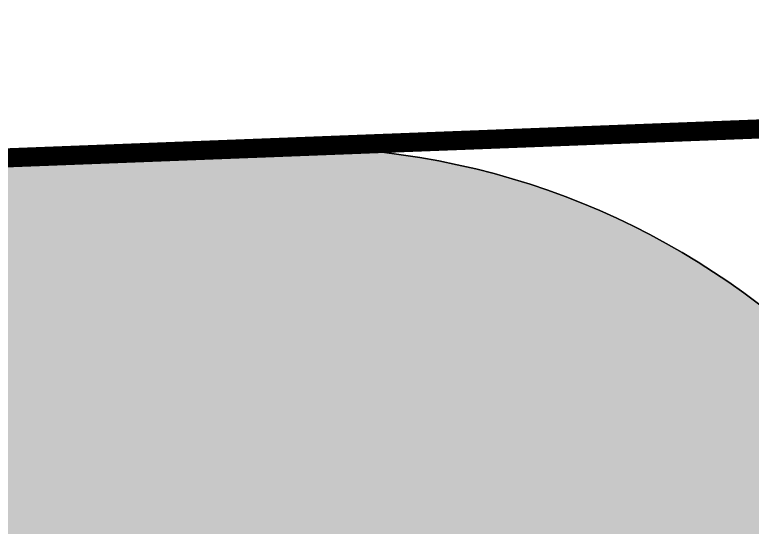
# Model space of a CAD drawing. Extents: x 60102 to 11003895, y 103457 to 3214550.
# Drawn here: x 10442163 to 10453720, y 2882821 to 2890856 of the extents above; entities that cross this region are included whole.
import ezdxf

# ---------------------------------------------------------------- set-up
doc = ezdxf.new("R2010")
doc.units = 0
doc.header["$LTSCALE"] = 10
for name, color, linetype in [('0-已建道路', 132, 'CONTINUOUS'), ('0-新建道路', 4, 'CONTINUOUS'), ('0-绿化', 3, 'CONTINUOUS'), ('0-绿化线', 86, 'CONTINUOUS')]:
    doc.layers.add(name, color=color, linetype=linetype)

msp = doc.modelspace()

# ---------------------------------------------------------------- hatches: boundary and pattern name
at = {"layer": '0-绿化'}
h = msp.add_hatch(dxfattribs=at)
h.set_pattern_fill('CROSS', color=0, scale=999.999997, angle=2.2, style=0)
h.set_pattern_definition([(2.2, (-47029110, -103389911.3), (1525.389227, 1647.270533), [793.749997, -2381.24999]), (92.2, (-47028698.2, -103390292.6), (-1647.270522, 1525.38924), [793.750003, -2381.25001])])
h.paths.add_polyline_path([(10417621.455, 2744058.482), (10412362.325, 2880957.502), (10456329.893, 2882646.565), (10461589.023, 2745747.545)], flags=16)
edge = h.paths.add_edge_path()
edge.add_arc((10422469.889, 2875851.716), 12000, 92.2000002, 182.2000002)
edge.add_line((10410478.734, 2875391.063), (10415584.695, 2742479.131))
edge.add_arc((10427575.85, 2742939.785), 12000, 182.1999998, 272.1999998)
edge.add_line((10428036.504, 2730948.63), (10452114.686, 2731873.62))
edge.add_arc((10451650.464, 2743957.674), 12092.967, 272.2000002, 9.3112743)
edge.add_line((10463584.093, 2745914.292), (10458539.169, 2877237.358))
edge.add_arc((10446548.014, 2876776.705), 12000, 2.1999998, 92.1999998)
edge.add_line((10446087.361, 2888767.86), (10422009.235, 2887842.871))

# ---------------------------------------------------------------- linework, layer by layer
at = {"layer": '0-已建道路', "color": 0, "const_width": 300}
msp.add_lwpolyline([(10399509.147, 2886978.505), (10623156.749, 2895570.179, -0.414213562), (10638721.51, 2881157.053), (10642692.937, 2777777.87)], format="xyb", dxfattribs=at)
at = {"layer": '0-新建道路', "color": 0}
msp.add_lwpolyline([(10443885.505, 2888683.273), (10446087.361, 2888767.86, -0.414213562), (10458539.169, 2877237.358), (10458616.346, 2875228.391)], format="xyb", dxfattribs=at)
at = {"layer": '0-绿化线', "color": 0}
msp.add_lwpolyline([(10422009.235, 2887842.871, 0.414213562), (10410478.734, 2875391.063), (10415584.695, 2742479.131, 0.414213562), (10428036.504, 2730948.63), (10452114.686, 2731873.62, 0.45105133), (10463584.093, 2745914.292), (10458539.169, 2877237.358, 0.414213562), (10446087.361, 2888767.86)], format="xyb", close=True, dxfattribs=at)

doc.saveas('drawing.dxf')
